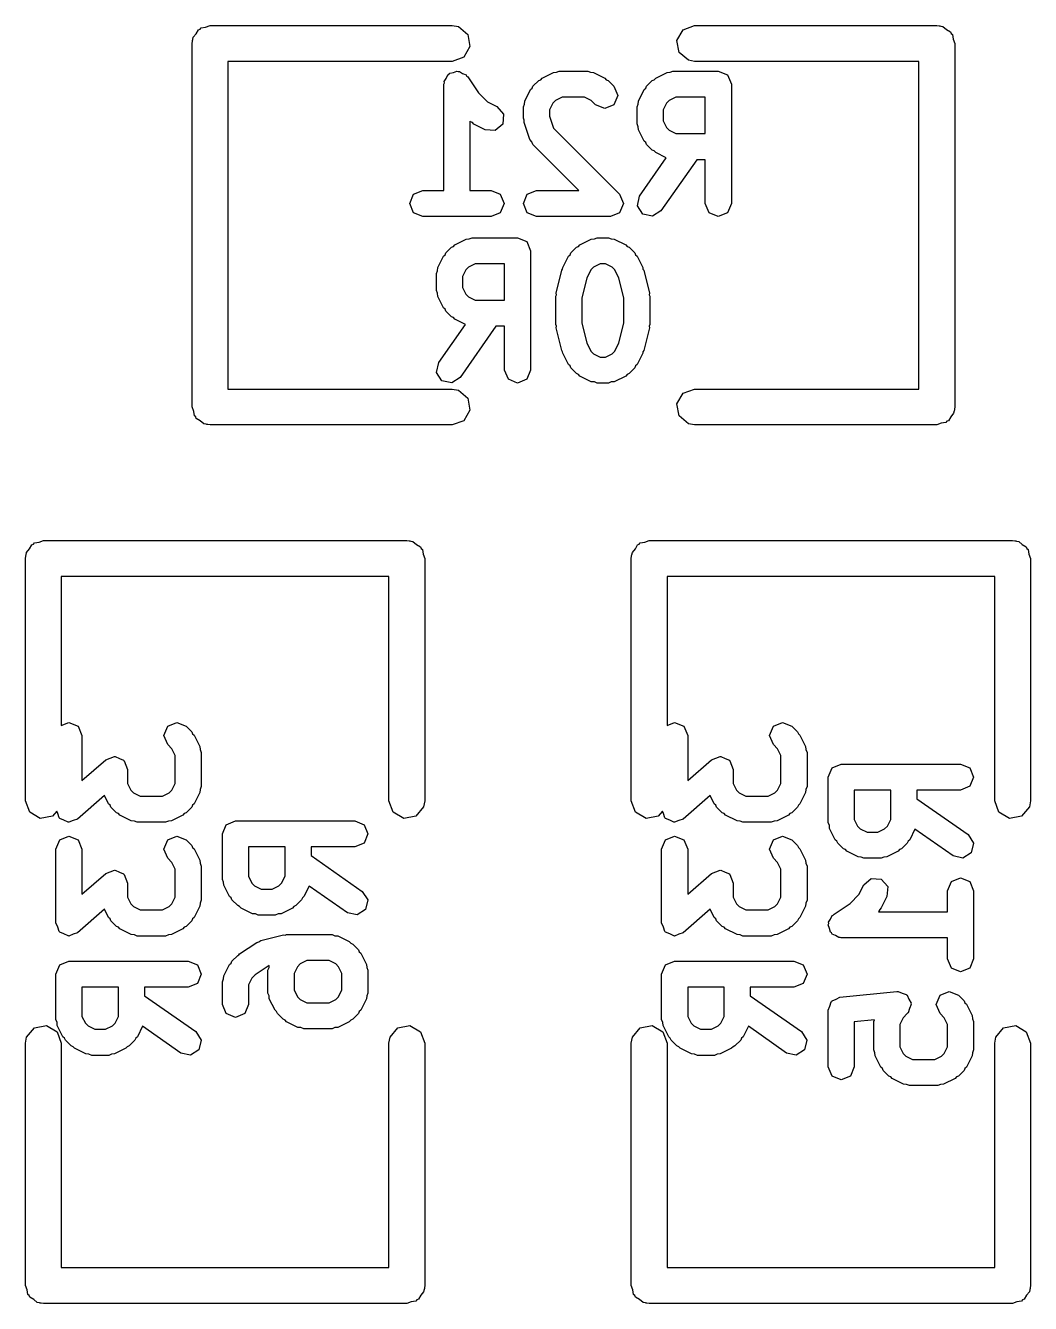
# Model space of a CAD drawing. Extents: x 0.19 to 2.01, y 0.04 to 1.49.
# Drawn here: x 0.942 to 1.1079, y 0.412 to 0.623 of the extents above; entities that cross this region are included whole.
import ezdxf

# ---------------------------------------------------------------- set-up
doc = ezdxf.new("R2010")
doc.units = 0
doc.header["$MEASUREMENT"] = 0
doc.layers.add('BLACK', color=7, linetype='CONTINUOUS')

msp = doc.modelspace()

# ---------------------------------------------------------------- linework, layer by layer
at = {"layer": 'BLACK', "linetype": 'CONTINUOUS'}
for p, q in [((0.970218, 0.621598), (0.970602, 0.622262)), ((0.970602, 0.622262), (0.970852, 0.622353)), ((0.970852, 0.622353), (0.971024, 0.622557)), ((0.971024, 0.622557), (0.971779, 0.62269)), ((0.971779, 0.62269), (0.9725, 0.622953)), ((0.9725, 0.622953), (1.0125, 0.622953)), ((1.0125, 0.622953), (1.01351, 0.622775)), ((1.01351, 0.622775), (1.01506, 0.621476)), ((1.04959, 0.620513), (1.0506, 0.622262)), ((1.0506, 0.622262), (1.0525, 0.622953)), ((1.0525, 0.622953), (1.0925, 0.622953)), ((1.0925, 0.622953), (1.09288, 0.622885)), ((1.09288, 0.622885), (1.09301, 0.622908)), ((1.09301, 0.622908), (1.09313, 0.622842)), ((1.09313, 0.622842), (1.09351, 0.622775)), ((1.09351, 0.622775), (1.0941, 0.622282)), ((1.0941, 0.622282), (1.09476, 0.621898)), ((0.969547, 0.62), (0.969615, 0.620384)), ((0.969592, 0.620513), (0.969658, 0.620626)), ((0.969615, 0.620384), (0.969592, 0.620513)), ((0.969658, 0.620626), (0.969725, 0.62101)), ((0.969725, 0.62101), (0.970218, 0.621598)), ((1.01506, 0.621476), (1.01541, 0.619487)), ((1.04994, 0.618524), (1.04959, 0.620513)), ((1.09476, 0.621898), (1.09485, 0.621648)), ((1.09485, 0.621648), (1.09506, 0.621476)), ((1.09506, 0.621476), (1.09519, 0.620721)), ((1.09519, 0.620721), (1.09545, 0.62)), ((0.969547, 0.56), (0.969547, 0.62)), ((1.01541, 0.619487), (1.0144, 0.617738)), ((1.05149, 0.617225), (1.04994, 0.618524)), ((1.09545, 0.62), (1.09545, 0.56)), ((1.0125, 0.617047), (0.975453, 0.617047)), ((0.975453, 0.617047), (0.975453, 0.562953)), ((1.0144, 0.617738), (1.0125, 0.617047)), ((1.0525, 0.617047), (1.05149, 0.617225)), ((1.08955, 0.617047), (1.0525, 0.617047)), ((1.08955, 0.562953), (1.08955, 0.617047)), ((1.01116, 0.61371), (1.01151, 0.61423)), ((1.01151, 0.61423), (1.01175, 0.614808)), ((1.01175, 0.614808), (1.01195, 0.614893)), ((1.01195, 0.614893), (1.01208, 0.615077)), ((1.01208, 0.615077), (1.01269, 0.615198)), ((1.01269, 0.615198), (1.01327, 0.615438)), ((1.01327, 0.615438), (1.01347, 0.615353)), ((1.01347, 0.615353), (1.01369, 0.615396)), ((1.01369, 0.615396), (1.01421, 0.615048)), ((1.01421, 0.615048), (1.01479, 0.614808)), ((1.01479, 0.614808), (1.01487, 0.614604)), ((1.01487, 0.614604), (1.01506, 0.614481)), ((1.01506, 0.614481), (1.01682, 0.611843)), ((1.02582, 0.612932), (1.02676, 0.61387)), ((1.02676, 0.61387), (1.02709, 0.614006)), ((1.02709, 0.614006), (1.02732, 0.614273)), ((1.02732, 0.614273), (1.02919, 0.615211)), ((1.02919, 0.615211), (1.02969, 0.615247)), ((1.02969, 0.615247), (1.03015, 0.615438)), ((1.03015, 0.615438), (1.03485, 0.615438)), ((1.03485, 0.615438), (1.03531, 0.615247)), ((1.03531, 0.615247), (1.03581, 0.615211)), ((1.03581, 0.615211), (1.03768, 0.614273)), ((1.03768, 0.614273), (1.03791, 0.614006)), ((1.03791, 0.614006), (1.03824, 0.61387)), ((1.03824, 0.61387), (1.03918, 0.612932)), ((1.04458, 0.612932), (1.04552, 0.61387)), ((1.04552, 0.61387), (1.04585, 0.614006)), ((1.04585, 0.614006), (1.04608, 0.614273)), ((1.04608, 0.614273), (1.04796, 0.615211)), ((1.04796, 0.615211), (1.04845, 0.615247)), ((1.04845, 0.615247), (1.04892, 0.615438)), ((1.04892, 0.615438), (1.05642, 0.615438)), ((1.05642, 0.615438), (1.05794, 0.614808)), ((1.05794, 0.614808), (1.05857, 0.613288)), ((1.01112, 0.613288), (1.0112, 0.613493)), ((1.01112, 0.595738), (1.01112, 0.613288)), ((1.0112, 0.613493), (1.01116, 0.61371)), ((1.01682, 0.611843), (1.01829, 0.610365)), ((1.02448, 0.610497), (1.02542, 0.612373)), ((1.02542, 0.612373), (1.02568, 0.612605)), ((1.02568, 0.612605), (1.02582, 0.612932)), ((1.03918, 0.612932), (1.03981, 0.611412)), ((1.04324, 0.610497), (1.04418, 0.612373)), ((1.04418, 0.612373), (1.04445, 0.612605)), ((1.04445, 0.612605), (1.04458, 0.612932)), ((1.05857, 0.613288), (1.05857, 0.593588)), ((1.01829, 0.610365), (1.01986, 0.609583)), ((1.01986, 0.609583), (1.02094, 0.608339)), ((1.02425, 0.609536), (1.02444, 0.609998)), ((1.02425, 0.607659), (1.02425, 0.609536)), ((1.02444, 0.609998), (1.02448, 0.610497)), ((1.02911, 0.610138), (1.02855, 0.609028)), ((1.02955, 0.610583), (1.02911, 0.610138)), ((1.03066, 0.611138), (1.02955, 0.610583)), ((1.03434, 0.611138), (1.03066, 0.611138)), ((1.03545, 0.610583), (1.03434, 0.611138)), ((1.03614, 0.609892), (1.03545, 0.610583)), ((1.03766, 0.609262), (1.03614, 0.609892)), ((1.03918, 0.609892), (1.03766, 0.609262)), ((1.03981, 0.611412), (1.03918, 0.609892)), ((1.04301, 0.609536), (1.04321, 0.609998)), ((1.04301, 0.606721), (1.04301, 0.609536)), ((1.04321, 0.609998), (1.04324, 0.610497)), ((1.04787, 0.610138), (1.04731, 0.609028)), ((1.04831, 0.610583), (1.04787, 0.610138)), ((1.04942, 0.611138), (1.04831, 0.610583)), ((1.05427, 0.611138), (1.04942, 0.611138)), ((1.05427, 0.605119), (1.05427, 0.611138)), ((1.02094, 0.608339), (1.02082, 0.606698)), ((1.02439, 0.607333), (1.02425, 0.607659)), ((1.02855, 0.609028), (1.02855, 0.608008)), ((1.02855, 0.608008), (1.02922, 0.606007)), ((1.04731, 0.609028), (1.04731, 0.607229)), ((1.0155, 0.607077), (1.01542, 0.607159)), ((1.01542, 0.607159), (1.01542, 0.595738)), ((1.01583, 0.606942), (1.0155, 0.607077)), ((1.01606, 0.606675), (1.01583, 0.606942)), ((1.01794, 0.605736), (1.01606, 0.606675)), ((1.01958, 0.60562), (1.01794, 0.605736)), ((1.02082, 0.606698), (1.01958, 0.60562)), ((1.02436, 0.60698), (1.02439, 0.607333)), ((1.0253, 0.604165), (1.02436, 0.60698)), ((1.02922, 0.606007), (1.04012, 0.595108)), ((1.04321, 0.606259), (1.04301, 0.606721)), ((1.04324, 0.60576), (1.04321, 0.606259)), ((1.04418, 0.603884), (1.04324, 0.60576)), ((1.04731, 0.607229), (1.04787, 0.606119)), ((1.04787, 0.606119), (1.04831, 0.605674)), ((1.04831, 0.605674), (1.04942, 0.605119)), ((1.02563, 0.603787), (1.0253, 0.604165)), ((1.02582, 0.603325), (1.02563, 0.603787)), ((1.03341, 0.595738), (1.02582, 0.603325)), ((1.04445, 0.603652), (1.04418, 0.603884)), ((1.04458, 0.603325), (1.04445, 0.603652)), ((1.04552, 0.602387), (1.04458, 0.603325)), ((1.04942, 0.605119), (1.05427, 0.605119)), ((1.0434, 0.594821), (1.04781, 0.601118)), ((1.04585, 0.602251), (1.04552, 0.602387)), ((1.04608, 0.601984), (1.04585, 0.602251)), ((1.04781, 0.601118), (1.04608, 0.601984)), ((1.05285, 0.600819), (1.04693, 0.592355)), ((1.05427, 0.600819), (1.05285, 0.600819)), ((1.05427, 0.593588), (1.05427, 0.600819)), ((1.00549, 0.593588), (1.00612, 0.595108)), ((1.00612, 0.595108), (1.00764, 0.595738)), ((1.00764, 0.595738), (1.01112, 0.595738)), ((1.01542, 0.595738), (1.0189, 0.595738)), ((1.0189, 0.595738), (1.02042, 0.595108)), ((1.02042, 0.595108), (1.02105, 0.593588)), ((1.02425, 0.593588), (1.02488, 0.595108)), ((1.02488, 0.595108), (1.0264, 0.595738)), ((1.0264, 0.595738), (1.03341, 0.595738)), ((1.04012, 0.595108), (1.04075, 0.593588)), ((1.04305, 0.593214), (1.0434, 0.594821)), ((1.00612, 0.592068), (1.00549, 0.593588)), ((1.02105, 0.593588), (1.02042, 0.592068)), ((1.02488, 0.592068), (1.02425, 0.593588)), ((1.04075, 0.593588), (1.04012, 0.592068)), ((1.04393, 0.591827), (1.04305, 0.593214)), ((1.0549, 0.592068), (1.05427, 0.593588)), ((1.05857, 0.593588), (1.05794, 0.592068)), ((1.00764, 0.591438), (1.00612, 0.592068)), ((1.0189, 0.591438), (1.00764, 0.591438)), ((1.02042, 0.592068), (1.0189, 0.591438)), ((1.0264, 0.591438), (1.02488, 0.592068)), ((1.0386, 0.591438), (1.0264, 0.591438)), ((1.04012, 0.592068), (1.0386, 0.591438)), ((1.04554, 0.591471), (1.04393, 0.591827)), ((1.04693, 0.592355), (1.04554, 0.591471)), ((1.05642, 0.591438), (1.0549, 0.592068)), ((1.05794, 0.592068), (1.05642, 0.591438)), ((1.01144, 0.585432), (1.01238, 0.58637)), ((1.01238, 0.58637), (1.0127, 0.586506)), ((1.0127, 0.586506), (1.01294, 0.586773)), ((1.01294, 0.586773), (1.01481, 0.587711)), ((1.01481, 0.587711), (1.01531, 0.587747)), ((1.01531, 0.587747), (1.01577, 0.587938)), ((1.01577, 0.587938), (1.02328, 0.587938)), ((1.02328, 0.587938), (1.0248, 0.587308)), ((1.0248, 0.587308), (1.02543, 0.585788)), ((1.03208, 0.585432), (1.03302, 0.58637)), ((1.03302, 0.58637), (1.03334, 0.586506)), ((1.03334, 0.586506), (1.03357, 0.586773)), ((1.03357, 0.586773), (1.03545, 0.587711)), ((1.03545, 0.587711), (1.03595, 0.587747)), ((1.03595, 0.587747), (1.03641, 0.587938)), ((1.03641, 0.587938), (1.03829, 0.587938)), ((1.03829, 0.587938), (1.03875, 0.587747)), ((1.03875, 0.587747), (1.03925, 0.587711)), ((1.03925, 0.587711), (1.04113, 0.586773)), ((1.04113, 0.586773), (1.04136, 0.586506)), ((1.04136, 0.586506), (1.04168, 0.58637)), ((1.04168, 0.58637), (1.04262, 0.585432)), ((1.0101, 0.582997), (1.01104, 0.584873)), ((1.01104, 0.584873), (1.0113, 0.585105)), ((1.0113, 0.585105), (1.01144, 0.585432)), ((1.02543, 0.585788), (1.02543, 0.566088)), ((1.03074, 0.582997), (1.03167, 0.584873)), ((1.03167, 0.584873), (1.03194, 0.585105)), ((1.03194, 0.585105), (1.03208, 0.585432)), ((1.04262, 0.585432), (1.04276, 0.585105)), ((1.04276, 0.585105), (1.04303, 0.584873)), ((1.04303, 0.584873), (1.04396, 0.582997)), ((1.00987, 0.582036), (1.01006, 0.582498)), ((1.01006, 0.582498), (1.0101, 0.582997)), ((1.01473, 0.582638), (1.01417, 0.581528)), ((1.01517, 0.583083), (1.01473, 0.582638)), ((1.01628, 0.583638), (1.01517, 0.583083)), ((1.02113, 0.583638), (1.01628, 0.583638)), ((1.02113, 0.577619), (1.02113, 0.583638)), ((1.02964, 0.578805), (1.03057, 0.582557)), ((1.03057, 0.582557), (1.03072, 0.582754)), ((1.03072, 0.582754), (1.03074, 0.582997)), ((1.03536, 0.582638), (1.03469, 0.581285)), ((1.03581, 0.583083), (1.03536, 0.582638)), ((1.03692, 0.583638), (1.03581, 0.583083)), ((1.03778, 0.583638), (1.03692, 0.583638)), ((1.03889, 0.583083), (1.03778, 0.583638)), ((1.03934, 0.582638), (1.03889, 0.583083)), ((1.04001, 0.581285), (1.03934, 0.582638)), ((1.04396, 0.582997), (1.04398, 0.582754)), ((1.04398, 0.582754), (1.04413, 0.582557)), ((1.04413, 0.582557), (1.04506, 0.578805)), ((1.00987, 0.579221), (1.00987, 0.582036)), ((1.01417, 0.581528), (1.01417, 0.579729)), ((1.03469, 0.581285), (1.03387, 0.578019)), ((1.04083, 0.578019), (1.04001, 0.581285)), ((1.01006, 0.578759), (1.00987, 0.579221)), ((1.0101, 0.57826), (1.01006, 0.578759)), ((1.01104, 0.576384), (1.0101, 0.57826)), ((1.01417, 0.579729), (1.01473, 0.578619)), ((1.01473, 0.578619), (1.01517, 0.578174)), ((1.01517, 0.578174), (1.01628, 0.577619)), ((1.02957, 0.578283), (1.02968, 0.578535)), ((1.02957, 0.573593), (1.02957, 0.578283)), ((1.02968, 0.578535), (1.02964, 0.578805)), ((1.03387, 0.578019), (1.03387, 0.573858)), ((1.04083, 0.573858), (1.04083, 0.578019)), ((1.04506, 0.578805), (1.04502, 0.578535)), ((1.04502, 0.578535), (1.04513, 0.578283)), ((1.04513, 0.578283), (1.04513, 0.573593)), ((1.0113, 0.576152), (1.01104, 0.576384)), ((1.01144, 0.575825), (1.0113, 0.576152)), ((1.01238, 0.574887), (1.01144, 0.575825)), ((1.01628, 0.577619), (1.02113, 0.577619)), ((1.0127, 0.574751), (1.01238, 0.574887)), ((1.01294, 0.574484), (1.0127, 0.574751)), ((1.01467, 0.573618), (1.01294, 0.574484)), ((1.03387, 0.573858), (1.03469, 0.570591)), ((1.04001, 0.570591), (1.04083, 0.573858)), ((1.01026, 0.567321), (1.01467, 0.573618)), ((1.01971, 0.573319), (1.01378, 0.564855)), ((1.02113, 0.573319), (1.01971, 0.573319)), ((1.02113, 0.566088), (1.02113, 0.573319)), ((1.02968, 0.573341), (1.02957, 0.573593)), ((1.02964, 0.573071), (1.02968, 0.573341)), ((1.03057, 0.569319), (1.02964, 0.573071)), ((1.04506, 0.573071), (1.04413, 0.569319)), ((1.04513, 0.573593), (1.04502, 0.573341)), ((1.04502, 0.573341), (1.04506, 0.573071)), ((1.03469, 0.570591), (1.03536, 0.569238)), ((1.03934, 0.569238), (1.04001, 0.570591)), ((1.03072, 0.569123), (1.03057, 0.569319)), ((1.03074, 0.568879), (1.03072, 0.569123)), ((1.03167, 0.567003), (1.03074, 0.568879)), ((1.03536, 0.569238), (1.03581, 0.568793)), ((1.03581, 0.568793), (1.03692, 0.568238)), ((1.03692, 0.568238), (1.03778, 0.568238)), ((1.03778, 0.568238), (1.03889, 0.568793)), ((1.03889, 0.568793), (1.03934, 0.569238)), ((1.04396, 0.568879), (1.04303, 0.567003)), ((1.04398, 0.569123), (1.04396, 0.568879)), ((1.04413, 0.569319), (1.04398, 0.569123)), ((1.0099, 0.565714), (1.01026, 0.567321)), ((1.01079, 0.564327), (1.0099, 0.565714)), ((1.02176, 0.564568), (1.02113, 0.566088)), ((1.02543, 0.566088), (1.0248, 0.564568)), ((1.03194, 0.566771), (1.03167, 0.567003)), ((1.03208, 0.566444), (1.03194, 0.566771)), ((1.03302, 0.565506), (1.03208, 0.566444)), ((1.03334, 0.56537), (1.03302, 0.565506)), ((1.03357, 0.565103), (1.03334, 0.56537)), ((1.04136, 0.56537), (1.04113, 0.565103)), ((1.04168, 0.565506), (1.04136, 0.56537)), ((1.04262, 0.566444), (1.04168, 0.565506)), ((1.04276, 0.566771), (1.04262, 0.566444)), ((1.04303, 0.567003), (1.04276, 0.566771)), ((1.0124, 0.563971), (1.01079, 0.564327)), ((1.01378, 0.564855), (1.0124, 0.563971)), ((1.02328, 0.563938), (1.02176, 0.564568)), ((1.0248, 0.564568), (1.02328, 0.563938)), ((1.03545, 0.564165), (1.03357, 0.565103)), ((1.03595, 0.56413), (1.03545, 0.564165)), ((1.03641, 0.563938), (1.03595, 0.56413)), ((1.03829, 0.563938), (1.03641, 0.563938)), ((1.03875, 0.56413), (1.03829, 0.563938)), ((1.03925, 0.564165), (1.03875, 0.56413)), ((1.04113, 0.565103), (1.03925, 0.564165)), ((0.975453, 0.562953), (1.0125, 0.562953)), ((1.0125, 0.562953), (1.01351, 0.562775)), ((1.01351, 0.562775), (1.01506, 0.561476)), ((1.01506, 0.561476), (1.01541, 0.559487)), ((1.04959, 0.560513), (1.0506, 0.562262)), ((1.0506, 0.562262), (1.0525, 0.562953)), ((1.0525, 0.562953), (1.08955, 0.562953)), ((0.96981, 0.559279), (0.969547, 0.56)), ((0.969943, 0.558524), (0.96981, 0.559279)), ((1.01541, 0.559487), (1.0144, 0.557738)), ((1.04994, 0.558524), (1.04959, 0.560513)), ((1.09527, 0.55899), (1.09478, 0.558402)), ((1.09534, 0.559374), (1.09527, 0.55899)), ((1.09541, 0.559487), (1.09534, 0.559374)), ((1.09545, 0.56), (1.09539, 0.559616)), ((1.09539, 0.559616), (1.09541, 0.559487)), ((0.970147, 0.558352), (0.969943, 0.558524)), ((0.970238, 0.558102), (0.970147, 0.558352)), ((0.970902, 0.557718), (0.970238, 0.558102)), ((0.97149, 0.557225), (0.970902, 0.557718)), ((0.971874, 0.557158), (0.97149, 0.557225)), ((0.971987, 0.557092), (0.971874, 0.557158)), ((0.972116, 0.557115), (0.971987, 0.557092)), ((0.9725, 0.557047), (0.972116, 0.557115)), ((1.0125, 0.557047), (0.9725, 0.557047)), ((1.0144, 0.557738), (1.0125, 0.557047)), ((1.05149, 0.557225), (1.04994, 0.558524)), ((1.0525, 0.557047), (1.05149, 0.557225)), ((1.0925, 0.557047), (1.0525, 0.557047)), ((1.09322, 0.55731), (1.0925, 0.557047)), ((1.09398, 0.557443), (1.09322, 0.55731)), ((1.09415, 0.557647), (1.09398, 0.557443)), ((1.0944, 0.557738), (1.09415, 0.557647)), ((1.09478, 0.558402), (1.0944, 0.557738)), ((0.944279, 0.53769), (0.945, 0.537953)), ((0.945, 0.537953), (1.005, 0.537953)), ((1.005, 0.537953), (1.00538, 0.537885)), ((1.00538, 0.537885), (1.00551, 0.537908)), ((1.00551, 0.537908), (1.00563, 0.537842)), ((1.00563, 0.537842), (1.00601, 0.537775)), ((1.04428, 0.53769), (1.045, 0.537953)), ((1.045, 0.537953), (1.105, 0.537953)), ((1.105, 0.537953), (1.10538, 0.537885)), ((1.10538, 0.537885), (1.10551, 0.537908)), ((1.10551, 0.537908), (1.10563, 0.537842)), ((1.10563, 0.537842), (1.10601, 0.537775)), ((0.942158, 0.535626), (0.942225, 0.53601)), ((0.942225, 0.53601), (0.942718, 0.536598)), ((0.942718, 0.536598), (0.943102, 0.537262)), ((0.943102, 0.537262), (0.943352, 0.537353)), ((0.943352, 0.537353), (0.943524, 0.537557)), ((0.943524, 0.537557), (0.944279, 0.53769)), ((1.00601, 0.537775), (1.0066, 0.537282)), ((1.0066, 0.537282), (1.00726, 0.536898)), ((1.00726, 0.536898), (1.00735, 0.536648)), ((1.00735, 0.536648), (1.00756, 0.536476)), ((1.00756, 0.536476), (1.00769, 0.535721)), ((1.00769, 0.535721), (1.00795, 0.535)), ((1.04216, 0.535626), (1.04223, 0.53601)), ((1.04223, 0.53601), (1.04272, 0.536598)), ((1.04272, 0.536598), (1.0431, 0.537262)), ((1.0431, 0.537262), (1.04335, 0.537353)), ((1.04335, 0.537353), (1.04352, 0.537557)), ((1.04352, 0.537557), (1.04428, 0.53769)), ((1.10601, 0.537775), (1.1066, 0.537282)), ((1.1066, 0.537282), (1.10726, 0.536898)), ((1.10726, 0.536898), (1.10735, 0.536648)), ((1.10735, 0.536648), (1.10756, 0.536476)), ((1.10756, 0.536476), (1.10769, 0.535721)), ((1.10769, 0.535721), (1.10795, 0.535)), ((0.942047, 0.535), (0.942115, 0.535384)), ((0.942047, 0.495), (0.942047, 0.535)), ((0.942092, 0.535513), (0.942158, 0.535626)), ((0.942115, 0.535384), (0.942092, 0.535513)), ((1.00795, 0.535), (1.00795, 0.495)), ((1.04205, 0.535), (1.04211, 0.535384)), ((1.04205, 0.495), (1.04205, 0.535)), ((1.04209, 0.535513), (1.04216, 0.535626)), ((1.04211, 0.535384), (1.04209, 0.535513)), ((1.10795, 0.535), (1.10795, 0.495)), ((1.00205, 0.532047), (0.947953, 0.532047)), ((0.947953, 0.532047), (0.947953, 0.507426)), ((1.00205, 0.495), (1.00205, 0.532047)), ((1.10205, 0.532047), (1.04795, 0.532047)), ((1.04795, 0.532047), (1.04795, 0.507426)), ((1.10205, 0.495), (1.10205, 0.532047)), ((0.947953, 0.507426), (0.949212, 0.507948)), ((0.949212, 0.507948), (0.950732, 0.507318)), ((0.950732, 0.507318), (0.951362, 0.505798)), ((0.964886, 0.505798), (0.965515, 0.507318)), ((0.965515, 0.507318), (0.967036, 0.507948)), ((0.967036, 0.507948), (0.968556, 0.507318)), ((0.968556, 0.507318), (0.969494, 0.50638)), ((0.969494, 0.50638), (0.969629, 0.506053)), ((1.04795, 0.507426), (1.04921, 0.507948)), ((1.04921, 0.507948), (1.05073, 0.507318)), ((1.05073, 0.507318), (1.05136, 0.505798)), ((1.06489, 0.505798), (1.06552, 0.507318)), ((1.06552, 0.507318), (1.06704, 0.507948)), ((1.06704, 0.507948), (1.06856, 0.507318)), ((1.06856, 0.507318), (1.06949, 0.50638)), ((1.06949, 0.50638), (1.06963, 0.506053)), ((0.951362, 0.505798), (0.951362, 0.49834)), ((0.965515, 0.504277), (0.964886, 0.505798)), ((0.966207, 0.503586), (0.965515, 0.504277)), ((0.969629, 0.506053), (0.969897, 0.505821)), ((0.969897, 0.505821), (0.970835, 0.503945)), ((1.05136, 0.505798), (1.05136, 0.49834)), ((1.06552, 0.504277), (1.06489, 0.505798)), ((1.06621, 0.503586), (1.06552, 0.504277)), ((1.06963, 0.506053), (1.0699, 0.505821)), ((1.0699, 0.505821), (1.07083, 0.503945)), ((0.955301, 0.501787), (0.956018, 0.502029)), ((0.956018, 0.502029), (0.956717, 0.502319)), ((0.956717, 0.502319), (0.956787, 0.50229)), ((0.956787, 0.50229), (0.95686, 0.502314)), ((0.95686, 0.502314), (0.957538, 0.501979)), ((0.957538, 0.501979), (0.958237, 0.501689)), ((0.966762, 0.502476), (0.966207, 0.503586)), ((0.966762, 0.497862), (0.966762, 0.502476)), ((0.970835, 0.503945), (0.97087, 0.503446)), ((0.97087, 0.503446), (0.971062, 0.502983)), ((0.971062, 0.502983), (0.971062, 0.497355)), ((1.0553, 0.501787), (1.05602, 0.502029)), ((1.05602, 0.502029), (1.05672, 0.502319)), ((1.05672, 0.502319), (1.05679, 0.50229)), ((1.05679, 0.50229), (1.05686, 0.502314)), ((1.05686, 0.502314), (1.05754, 0.501979)), ((1.05754, 0.501979), (1.05824, 0.501689)), ((1.06676, 0.502476), (1.06621, 0.503586)), ((1.06676, 0.497862), (1.06676, 0.502476)), ((1.07083, 0.503945), (1.07087, 0.503446)), ((1.07087, 0.503446), (1.07106, 0.502983)), ((1.07106, 0.502983), (1.07106, 0.497355)), ((0.951362, 0.49834), (0.955301, 0.501787)), ((0.958237, 0.501689), (0.958266, 0.501619)), ((0.958266, 0.501619), (0.958335, 0.501585)), ((0.958335, 0.501585), (0.958577, 0.500868)), ((0.958577, 0.500868), (0.958867, 0.500169)), ((0.958867, 0.500169), (0.958867, 0.497862)), ((1.05136, 0.49834), (1.0553, 0.501787)), ((1.05824, 0.501689), (1.05827, 0.501619)), ((1.05827, 0.501619), (1.05833, 0.501585)), ((1.05833, 0.501585), (1.05858, 0.500868)), ((1.05858, 0.500868), (1.05887, 0.500169)), ((1.05887, 0.500169), (1.05887, 0.497862)), ((1.07456, 0.498921), (1.07519, 0.500442)), ((1.07519, 0.500442), (1.07671, 0.501071)), ((1.07671, 0.501071), (1.09641, 0.501071)), ((1.09641, 0.501071), (1.09793, 0.500442)), ((1.09793, 0.500442), (1.09856, 0.498921)), ((0.958867, 0.497862), (0.959422, 0.496752)), ((0.966207, 0.496752), (0.966762, 0.497862)), ((1.05887, 0.497862), (1.05942, 0.496752)), ((1.06621, 0.496752), (1.06676, 0.497862)), ((1.07456, 0.491417), (1.07456, 0.498921)), ((1.09856, 0.498921), (1.09793, 0.497401)), ((0.955059, 0.495862), (0.950628, 0.491984)), ((0.955732, 0.494517), (0.955059, 0.495862)), ((0.959422, 0.496752), (0.959866, 0.496307)), ((0.959866, 0.496307), (0.960977, 0.495752)), ((0.960977, 0.495752), (0.964652, 0.495752)), ((0.964652, 0.495752), (0.965762, 0.496307)), ((0.965762, 0.496307), (0.966207, 0.496752)), ((0.970835, 0.496393), (0.969897, 0.494517)), ((0.97087, 0.496892), (0.970835, 0.496393)), ((0.971062, 0.497355), (0.97087, 0.496892)), ((1.05506, 0.495862), (1.05063, 0.491984)), ((1.05573, 0.494517), (1.05506, 0.495862)), ((1.05942, 0.496752), (1.05987, 0.496307)), ((1.05987, 0.496307), (1.06098, 0.495752)), ((1.06098, 0.495752), (1.06465, 0.495752)), ((1.06465, 0.495752), (1.06576, 0.496307)), ((1.06576, 0.496307), (1.06621, 0.496752)), ((1.07083, 0.496393), (1.0699, 0.494517)), ((1.07087, 0.496892), (1.07083, 0.496393)), ((1.07106, 0.497355), (1.07087, 0.496892)), ((1.07886, 0.496771), (1.07886, 0.491924)), ((1.08488, 0.496771), (1.07886, 0.496771)), ((1.08488, 0.491924), (1.08488, 0.496771)), ((1.09641, 0.496771), (1.08918, 0.496771)), ((1.08918, 0.496771), (1.08918, 0.49535)), ((1.09793, 0.497401), (1.09641, 0.496771)), ((0.942738, 0.493102), (0.942047, 0.495)), ((0.955999, 0.494285), (0.955732, 0.494517)), ((0.956134, 0.493958), (0.955999, 0.494285)), ((0.957073, 0.49302), (0.956134, 0.493958)), ((0.969494, 0.493958), (0.968556, 0.49302)), ((0.969629, 0.494285), (0.969494, 0.493958)), ((0.969897, 0.494517), (0.969629, 0.494285)), ((1.00274, 0.493102), (1.00205, 0.495)), ((1.00777, 0.49399), (1.00648, 0.492443)), ((1.00795, 0.495), (1.00777, 0.49399)), ((1.04274, 0.493102), (1.04205, 0.495)), ((1.056, 0.494285), (1.05573, 0.494517)), ((1.05613, 0.493958), (1.056, 0.494285)), ((1.05707, 0.49302), (1.05613, 0.493958)), ((1.06949, 0.493958), (1.06856, 0.49302)), ((1.06963, 0.494285), (1.06949, 0.493958)), ((1.0699, 0.494517), (1.06963, 0.494285)), ((1.08918, 0.49535), (1.09764, 0.489426)), ((1.10274, 0.493102), (1.10205, 0.495)), ((1.10777, 0.49399), (1.10648, 0.492443)), ((1.10795, 0.495), (1.10777, 0.49399)), ((0.944487, 0.492092), (0.942738, 0.493102)), ((0.946476, 0.492443), (0.944487, 0.492092)), ((0.94719, 0.493293), (0.946476, 0.492443)), ((0.947351, 0.492903), (0.94719, 0.493293)), ((0.947594, 0.492187), (0.947351, 0.492903)), ((0.947662, 0.492153), (0.947594, 0.492187)), ((0.947692, 0.492082), (0.947662, 0.492153)), ((0.948391, 0.491793), (0.947692, 0.492082)), ((0.949069, 0.491457), (0.948391, 0.491793)), ((0.949141, 0.491482), (0.949069, 0.491457)), ((0.949212, 0.491452), (0.949141, 0.491482)), ((0.949911, 0.491742), (0.949212, 0.491452)), ((0.950628, 0.491984), (0.949911, 0.491742)), ((0.957399, 0.492885), (0.957073, 0.49302)), ((0.957631, 0.492617), (0.957399, 0.492885)), ((0.959507, 0.491679), (0.957631, 0.492617)), ((0.960007, 0.491644), (0.959507, 0.491679)), ((0.960469, 0.491452), (0.960007, 0.491644)), ((0.965159, 0.491452), (0.960469, 0.491452)), ((0.965622, 0.491644), (0.965159, 0.491452)), ((0.966121, 0.491679), (0.965622, 0.491644)), ((0.967997, 0.492617), (0.966121, 0.491679)), ((0.968229, 0.492885), (0.967997, 0.492617)), ((0.968556, 0.49302), (0.968229, 0.492885)), ((0.975192, 0.491061), (0.976712, 0.49169)), ((0.976712, 0.49169), (0.996412, 0.49169)), ((0.996412, 0.49169), (0.997932, 0.491061)), ((1.00449, 0.492092), (1.00274, 0.493102)), ((1.00648, 0.492443), (1.00449, 0.492092)), ((1.04449, 0.492092), (1.04274, 0.493102)), ((1.04648, 0.492443), (1.04449, 0.492092)), ((1.04719, 0.493293), (1.04648, 0.492443)), ((1.04735, 0.492903), (1.04719, 0.493293)), ((1.04759, 0.492187), (1.04735, 0.492903)), ((1.04766, 0.492153), (1.04759, 0.492187)), ((1.04769, 0.492082), (1.04766, 0.492153)), ((1.04839, 0.491793), (1.04769, 0.492082)), ((1.04907, 0.491457), (1.04839, 0.491793)), ((1.04914, 0.491482), (1.04907, 0.491457)), ((1.04921, 0.491452), (1.04914, 0.491482)), ((1.04991, 0.491742), (1.04921, 0.491452)), ((1.05063, 0.491984), (1.04991, 0.491742)), ((1.0574, 0.492885), (1.05707, 0.49302)), ((1.05763, 0.492617), (1.0574, 0.492885)), ((1.05951, 0.491679), (1.05763, 0.492617)), ((1.06001, 0.491644), (1.05951, 0.491679)), ((1.06047, 0.491452), (1.06001, 0.491644)), ((1.06516, 0.491452), (1.06047, 0.491452)), ((1.06562, 0.491644), (1.06516, 0.491452)), ((1.06612, 0.491679), (1.06562, 0.491644)), ((1.068, 0.492617), (1.06612, 0.491679)), ((1.06823, 0.492885), (1.068, 0.492617)), ((1.06856, 0.49302), (1.06823, 0.492885)), ((1.07475, 0.490954), (1.07456, 0.491417)), ((1.07886, 0.491924), (1.07942, 0.490814)), ((1.08433, 0.490814), (1.08488, 0.491924)), ((1.10449, 0.492092), (1.10274, 0.493102)), ((1.10648, 0.492443), (1.10449, 0.492092)), ((0.974562, 0.48954), (0.975192, 0.491061)), ((0.974562, 0.482036), (0.974562, 0.48954)), ((0.997932, 0.491061), (0.998562, 0.48954)), ((0.998562, 0.48954), (0.997932, 0.48802)), ((1.07479, 0.490455), (1.07475, 0.490954)), ((1.07573, 0.488579), (1.07479, 0.490455)), ((1.07942, 0.490814), (1.07986, 0.490369)), ((1.07986, 0.490369), (1.08097, 0.489814)), ((1.08097, 0.489814), (1.08277, 0.489814)), ((1.08277, 0.489814), (1.08388, 0.490369)), ((1.08388, 0.490369), (1.08433, 0.490814)), ((1.08888, 0.490311), (1.08802, 0.488579)), ((1.09518, 0.485903), (1.08888, 0.490311)), ((1.09764, 0.489426), (1.09853, 0.488038)), ((0.947062, 0.487036), (0.947692, 0.488556)), ((0.947692, 0.488556), (0.949212, 0.489186)), ((0.949212, 0.489186), (0.950732, 0.488556)), ((0.950732, 0.488556), (0.951362, 0.487036)), ((0.964886, 0.487036), (0.965515, 0.488556)), ((0.965515, 0.488556), (0.967036, 0.489186)), ((0.967036, 0.489186), (0.968556, 0.488556)), ((0.968556, 0.488556), (0.969494, 0.487618)), ((0.969494, 0.487618), (0.969629, 0.487291)), ((0.969629, 0.487291), (0.969897, 0.487059)), ((0.978862, 0.48739), (0.978862, 0.482543)), ((0.984881, 0.48739), (0.978862, 0.48739)), ((0.984881, 0.482543), (0.984881, 0.48739)), ((0.996412, 0.48739), (0.989181, 0.48739)), ((0.989181, 0.48739), (0.989181, 0.485969)), ((0.997932, 0.48802), (0.996412, 0.48739)), ((1.04706, 0.487036), (1.04769, 0.488556)), ((1.04769, 0.488556), (1.04921, 0.489186)), ((1.04921, 0.489186), (1.05073, 0.488556)), ((1.05073, 0.488556), (1.05136, 0.487036)), ((1.06489, 0.487036), (1.06552, 0.488556)), ((1.06552, 0.488556), (1.06704, 0.489186)), ((1.06704, 0.489186), (1.06856, 0.488556)), ((1.06856, 0.488556), (1.06949, 0.487618)), ((1.06949, 0.487618), (1.06963, 0.487291)), ((1.06963, 0.487291), (1.0699, 0.487059)), ((1.07599, 0.488347), (1.07573, 0.488579)), ((1.07613, 0.48802), (1.07599, 0.488347)), ((1.07707, 0.487082), (1.07613, 0.48802)), ((1.08761, 0.48802), (1.08668, 0.487082)), ((1.08775, 0.488347), (1.08761, 0.48802)), ((1.08802, 0.488579), (1.08775, 0.488347)), ((1.09853, 0.488038), (1.09817, 0.486431)), ((0.947062, 0.47484), (0.947062, 0.487036)), ((0.951362, 0.487036), (0.951362, 0.479579)), ((0.965515, 0.485515), (0.964886, 0.487036)), ((0.966207, 0.484824), (0.965515, 0.485515)), ((0.969897, 0.487059), (0.970835, 0.485183)), ((0.970835, 0.485183), (0.97087, 0.484684)), ((0.989181, 0.485969), (0.997645, 0.480045)), ((1.04706, 0.47484), (1.04706, 0.487036)), ((1.05136, 0.487036), (1.05136, 0.479579)), ((1.06552, 0.485515), (1.06489, 0.487036)), ((1.06621, 0.484824), (1.06552, 0.485515)), ((1.0699, 0.487059), (1.07083, 0.485183)), ((1.07083, 0.485183), (1.07087, 0.484684)), ((1.07739, 0.486947), (1.07707, 0.487082)), ((1.07763, 0.486679), (1.07739, 0.486947)), ((1.0795, 0.485741), (1.07763, 0.486679)), ((1.08, 0.485706), (1.0795, 0.485741)), ((1.08046, 0.485514), (1.08, 0.485706)), ((1.08328, 0.485514), (1.08046, 0.485514)), ((1.08374, 0.485706), (1.08328, 0.485514)), ((1.08424, 0.485741), (1.08374, 0.485706)), ((1.08612, 0.486679), (1.08424, 0.485741)), ((1.08635, 0.486947), (1.08612, 0.486679)), ((1.08668, 0.487082), (1.08635, 0.486947)), ((1.09679, 0.485547), (1.09518, 0.485903)), ((1.09817, 0.486431), (1.09679, 0.485547)), ((0.951362, 0.479579), (0.955301, 0.483025)), ((0.955301, 0.483025), (0.956018, 0.483268)), ((0.956018, 0.483268), (0.956717, 0.483557)), ((0.956717, 0.483557), (0.956787, 0.483528)), ((0.956787, 0.483528), (0.95686, 0.483552)), ((0.95686, 0.483552), (0.957538, 0.483217)), ((0.957538, 0.483217), (0.958237, 0.482927)), ((0.966762, 0.483714), (0.966207, 0.484824)), ((0.966762, 0.4791), (0.966762, 0.483714)), ((0.97087, 0.484684), (0.971062, 0.484221)), ((0.971062, 0.484221), (0.971062, 0.478593)), ((1.05136, 0.479579), (1.0553, 0.483025)), ((1.0553, 0.483025), (1.05602, 0.483268)), ((1.05602, 0.483268), (1.05672, 0.483557)), ((1.05672, 0.483557), (1.05679, 0.483528)), ((1.05679, 0.483528), (1.05686, 0.483552)), ((1.05686, 0.483552), (1.05754, 0.483217)), ((1.05754, 0.483217), (1.05824, 0.482927)), ((1.06676, 0.483714), (1.06621, 0.484824)), ((1.06676, 0.4791), (1.06676, 0.483714)), ((1.07087, 0.484684), (1.07106, 0.484221)), ((1.07106, 0.484221), (1.07106, 0.478593)), ((0.958237, 0.482927), (0.958266, 0.482857)), ((0.958266, 0.482857), (0.958335, 0.482823)), ((0.958335, 0.482823), (0.958577, 0.482106)), ((0.958577, 0.482106), (0.958867, 0.481407)), ((0.958867, 0.481407), (0.958867, 0.4791)), ((0.974753, 0.481573), (0.974562, 0.482036)), ((0.974789, 0.481074), (0.974753, 0.481573)), ((0.975727, 0.479198), (0.974789, 0.481074)), ((0.978862, 0.482543), (0.979417, 0.481433)), ((0.979417, 0.481433), (0.979862, 0.480988)), ((0.979862, 0.480988), (0.980972, 0.480433)), ((0.982771, 0.480433), (0.983881, 0.480988)), ((0.983881, 0.480988), (0.984326, 0.481433)), ((0.984326, 0.481433), (0.984881, 0.482543)), ((0.988882, 0.48093), (0.988016, 0.479198)), ((0.995179, 0.476522), (0.988882, 0.48093)), ((1.05824, 0.482927), (1.05827, 0.482857)), ((1.05827, 0.482857), (1.05833, 0.482823)), ((1.05833, 0.482823), (1.05858, 0.482106)), ((1.05858, 0.482106), (1.05887, 0.481407)), ((1.05887, 0.481407), (1.05887, 0.4791)), ((1.07964, 0.479557), (1.08042, 0.481121)), ((1.08042, 0.481121), (1.08166, 0.482199)), ((1.08166, 0.482199), (1.0833, 0.482082)), ((1.0833, 0.482082), (1.08438, 0.480839)), ((1.09426, 0.480159), (1.09489, 0.48168)), ((1.09489, 0.48168), (1.09641, 0.482309)), ((1.09641, 0.482309), (1.09793, 0.48168)), ((1.09793, 0.48168), (1.09856, 0.480159)), ((0.958867, 0.4791), (0.959422, 0.47799)), ((0.966207, 0.47799), (0.966762, 0.4791)), ((0.975994, 0.478966), (0.975727, 0.479198)), ((0.97613, 0.478639), (0.975994, 0.478966)), ((0.980972, 0.480433), (0.982771, 0.480433)), ((0.987749, 0.478966), (0.987613, 0.478639)), ((0.988016, 0.479198), (0.987749, 0.478966)), ((0.997645, 0.480045), (0.998529, 0.478657)), ((1.05887, 0.4791), (1.05942, 0.47799)), ((1.06621, 0.47799), (1.06676, 0.4791)), ((1.07816, 0.478078), (1.07964, 0.479557)), ((1.08426, 0.479198), (1.08333, 0.477322)), ((1.08438, 0.480839), (1.08426, 0.479198)), ((1.09426, 0.476681), (1.09426, 0.480159)), ((1.09856, 0.480159), (1.09856, 0.468902)), ((0.955059, 0.4771), (0.950628, 0.473222)), ((0.955732, 0.475755), (0.955059, 0.4771)), ((0.959422, 0.47799), (0.959866, 0.477546)), ((0.959866, 0.477546), (0.960977, 0.47699)), ((0.960977, 0.47699), (0.964652, 0.47699)), ((0.964652, 0.47699), (0.965762, 0.477546)), ((0.965762, 0.477546), (0.966207, 0.47799)), ((0.970835, 0.477631), (0.969897, 0.475755)), ((0.97087, 0.47813), (0.970835, 0.477631)), ((0.971062, 0.478593), (0.97087, 0.47813)), ((0.977068, 0.477701), (0.97613, 0.478639)), ((0.977395, 0.477566), (0.977068, 0.477701)), ((0.977627, 0.477298), (0.977395, 0.477566)), ((0.979503, 0.47636), (0.977627, 0.477298)), ((0.986116, 0.477298), (0.98424, 0.47636)), ((0.986348, 0.477566), (0.986116, 0.477298)), ((0.986675, 0.477701), (0.986348, 0.477566)), ((0.987613, 0.478639), (0.986675, 0.477701)), ((0.998173, 0.47705), (0.996786, 0.476166)), ((0.998529, 0.478657), (0.998173, 0.47705)), ((1.05506, 0.4771), (1.05063, 0.473222)), ((1.05573, 0.475755), (1.05506, 0.4771)), ((1.05942, 0.47799), (1.05987, 0.477546)), ((1.05987, 0.477546), (1.06098, 0.47699)), ((1.06098, 0.47699), (1.06465, 0.47699)), ((1.06465, 0.47699), (1.06576, 0.477546)), ((1.06576, 0.477546), (1.06621, 0.47799)), ((1.07083, 0.477631), (1.0699, 0.475755)), ((1.07087, 0.47813), (1.07083, 0.477631)), ((1.07106, 0.478593), (1.07087, 0.47813)), ((1.07552, 0.47632), (1.07816, 0.478078)), ((1.08292, 0.476763), (1.08284, 0.476681)), ((1.08284, 0.476681), (1.09426, 0.476681)), ((1.08306, 0.47709), (1.08292, 0.476763)), ((1.08333, 0.477322), (1.08306, 0.47709)), ((0.947351, 0.474141), (0.947062, 0.47484)), ((0.955999, 0.475523), (0.955732, 0.475755)), ((0.956134, 0.475196), (0.955999, 0.475523)), ((0.957073, 0.474258), (0.956134, 0.475196)), ((0.969494, 0.475196), (0.968556, 0.474258)), ((0.969629, 0.475523), (0.969494, 0.475196)), ((0.969897, 0.475755), (0.969629, 0.475523)), ((0.980002, 0.476325), (0.979503, 0.47636)), ((0.980464, 0.476133), (0.980002, 0.476325)), ((0.983279, 0.476133), (0.980464, 0.476133)), ((0.983741, 0.476325), (0.983279, 0.476133)), ((0.98424, 0.47636), (0.983741, 0.476325)), ((0.996786, 0.476166), (0.995179, 0.476522)), ((1.04735, 0.474141), (1.04706, 0.47484)), ((1.056, 0.475523), (1.05573, 0.475755)), ((1.05613, 0.475196), (1.056, 0.475523)), ((1.05707, 0.474258), (1.05613, 0.475196)), ((1.06949, 0.475196), (1.06856, 0.474258)), ((1.06963, 0.475523), (1.06949, 0.475196)), ((1.0699, 0.475755), (1.06963, 0.475523)), ((1.07456, 0.474531), (1.07465, 0.474735)), ((1.0746, 0.474953), (1.07495, 0.475473)), ((1.07465, 0.474735), (1.0746, 0.474953)), ((1.07495, 0.475473), (1.07519, 0.476051)), ((1.07519, 0.476051), (1.0754, 0.476136)), ((1.0754, 0.476136), (1.07552, 0.47632)), ((0.947594, 0.473425), (0.947351, 0.474141)), ((0.947662, 0.473391), (0.947594, 0.473425)), ((0.947692, 0.47332), (0.947662, 0.473391)), ((0.948391, 0.473031), (0.947692, 0.47332)), ((0.949069, 0.472695), (0.948391, 0.473031)), ((0.949141, 0.47272), (0.949069, 0.472695)), ((0.949212, 0.47269), (0.949141, 0.47272)), ((0.949911, 0.47298), (0.949212, 0.47269)), ((0.950628, 0.473222), (0.949911, 0.47298)), ((0.957399, 0.474123), (0.957073, 0.474258)), ((0.957631, 0.473856), (0.957399, 0.474123)), ((0.959508, 0.472917), (0.957631, 0.473856)), ((0.960007, 0.472882), (0.959508, 0.472917)), ((0.960469, 0.47269), (0.960007, 0.472882)), ((0.965159, 0.47269), (0.960469, 0.47269)), ((0.965622, 0.472882), (0.965159, 0.47269)), ((0.966121, 0.472917), (0.965622, 0.472882)), ((0.967997, 0.473856), (0.966121, 0.472917)), ((0.968229, 0.474123), (0.967997, 0.473856)), ((0.968556, 0.474258), (0.968229, 0.474123)), ((0.980881, 0.471926), (0.984633, 0.472864)), ((0.984633, 0.472864), (0.984903, 0.472824)), ((0.984903, 0.472824), (0.985155, 0.472929)), ((0.985155, 0.472929), (0.992659, 0.472929)), ((0.992659, 0.472929), (0.993122, 0.472737)), ((0.993122, 0.472737), (0.993621, 0.472702)), ((0.993621, 0.472702), (0.995497, 0.471764)), ((1.04759, 0.473425), (1.04735, 0.474141)), ((1.04766, 0.473391), (1.04759, 0.473425)), ((1.04769, 0.47332), (1.04766, 0.473391)), ((1.04839, 0.473031), (1.04769, 0.47332)), ((1.04907, 0.472695), (1.04839, 0.473031)), ((1.04914, 0.47272), (1.04907, 0.472695)), ((1.04921, 0.47269), (1.04914, 0.47272)), ((1.04991, 0.47298), (1.04921, 0.47269)), ((1.05063, 0.473222), (1.04991, 0.47298)), ((1.0574, 0.474123), (1.05707, 0.474258)), ((1.05763, 0.473856), (1.0574, 0.474123)), ((1.05951, 0.472917), (1.05763, 0.473856)), ((1.06001, 0.472882), (1.05951, 0.472917)), ((1.06047, 0.47269), (1.06001, 0.472882)), ((1.06516, 0.47269), (1.06047, 0.47269)), ((1.06562, 0.472882), (1.06516, 0.47269)), ((1.06612, 0.472917), (1.06562, 0.472882)), ((1.068, 0.473856), (1.06612, 0.472917)), ((1.06823, 0.474123), (1.068, 0.473856)), ((1.06856, 0.474258), (1.06823, 0.474123)), ((1.0748, 0.473952), (1.07456, 0.474531)), ((1.07492, 0.473338), (1.0748, 0.473952)), ((1.07511, 0.473215), (1.07492, 0.473338)), ((1.07519, 0.473011), (1.07511, 0.473215)), ((1.07577, 0.472771), (1.07519, 0.473011)), ((1.07629, 0.472423), (1.07577, 0.472771)), ((1.07651, 0.472466), (1.07629, 0.472423)), ((1.07671, 0.472381), (1.07651, 0.472466)), ((0.977395, 0.469753), (0.98021, 0.471629)), ((0.98021, 0.471629), (0.980579, 0.471702)), ((0.980579, 0.471702), (0.980881, 0.471926)), ((0.995497, 0.471764), (0.995729, 0.471496)), ((0.995729, 0.471496), (0.996056, 0.471361)), ((0.996056, 0.471361), (0.996994, 0.470423)), ((0.996994, 0.470423), (0.997129, 0.470096)), ((1.09426, 0.472381), (1.07671, 0.472381)), ((1.09426, 0.468902), (1.09426, 0.472381)), ((0.947692, 0.467918), (0.949212, 0.468548)), ((0.949212, 0.468548), (0.968912, 0.468548)), ((0.968912, 0.468548), (0.970432, 0.467918)), ((0.975727, 0.467988), (0.975994, 0.46822)), ((0.975994, 0.46822), (0.97613, 0.468546)), ((0.97613, 0.468546), (0.977068, 0.469485)), ((0.977068, 0.469485), (0.977272, 0.469569)), ((0.977272, 0.469569), (0.977395, 0.469753)), ((0.988477, 0.468629), (0.987366, 0.468073)), ((0.992152, 0.468629), (0.988477, 0.468629)), ((0.993262, 0.468074), (0.992152, 0.468629)), ((0.997129, 0.470096), (0.997397, 0.469864)), ((0.997397, 0.469864), (0.998335, 0.467988)), ((1.04769, 0.467918), (1.04921, 0.468548)), ((1.04921, 0.468548), (1.06891, 0.468548)), ((1.06891, 0.468548), (1.07043, 0.467918)), ((1.09489, 0.467382), (1.09426, 0.468902)), ((1.09856, 0.468902), (1.09793, 0.467382)), ((0.947062, 0.466398), (0.947692, 0.467918)), ((0.947062, 0.458893), (0.947062, 0.466398)), ((0.970432, 0.467918), (0.971062, 0.466398)), ((0.971062, 0.466398), (0.970432, 0.464877)), ((0.974753, 0.465612), (0.974789, 0.466112)), ((0.974789, 0.466112), (0.975727, 0.467988)), ((0.979958, 0.466293), (0.979417, 0.465753)), ((0.982283, 0.467844), (0.979958, 0.466293)), ((0.982067, 0.467026), (0.982258, 0.467489)), ((0.982067, 0.463274), (0.982067, 0.467026)), ((0.982258, 0.467489), (0.982283, 0.467844)), ((0.986922, 0.467629), (0.986367, 0.466519)), ((0.986367, 0.466519), (0.986367, 0.463781)), ((0.987366, 0.468073), (0.986922, 0.467629)), ((0.993707, 0.467629), (0.993262, 0.468074)), ((0.994262, 0.466519), (0.993707, 0.467629)), ((0.994262, 0.463781), (0.994262, 0.466519)), ((0.998335, 0.467988), (0.99837, 0.467489)), ((0.99837, 0.467489), (0.998562, 0.467026)), ((0.998562, 0.467026), (0.998562, 0.463274)), ((1.04706, 0.466398), (1.04769, 0.467918)), ((1.04706, 0.458893), (1.04706, 0.466398)), ((1.07043, 0.467918), (1.07106, 0.466398)), ((1.07106, 0.466398), (1.07043, 0.464877)), ((1.09641, 0.466752), (1.09489, 0.467382)), ((1.09793, 0.467382), (1.09641, 0.466752)), ((0.951362, 0.464248), (0.951362, 0.4594)), ((0.957381, 0.464248), (0.951362, 0.464248)), ((0.957381, 0.4594), (0.957381, 0.464248)), ((0.968912, 0.464248), (0.961681, 0.464248)), ((0.961681, 0.464248), (0.961681, 0.462827)), ((0.970432, 0.464877), (0.968912, 0.464248)), ((0.974562, 0.46515), (0.974753, 0.465612)), ((0.974562, 0.461398), (0.974562, 0.46515)), ((0.979417, 0.465753), (0.978862, 0.464642)), ((0.978862, 0.464642), (0.978862, 0.461398)), ((1.05136, 0.464248), (1.05136, 0.4594)), ((1.05738, 0.464248), (1.05136, 0.464248)), ((1.05738, 0.4594), (1.05738, 0.464248)), ((1.06891, 0.464248), (1.06168, 0.464248)), ((1.06168, 0.464248), (1.06168, 0.462827)), ((1.07043, 0.464877), (1.06891, 0.464248)), ((0.961681, 0.462827), (0.970145, 0.456902)), ((0.982258, 0.462811), (0.982067, 0.463274)), ((0.982294, 0.462312), (0.982258, 0.462811)), ((0.983232, 0.460436), (0.982294, 0.462312)), ((0.986367, 0.463781), (0.986922, 0.462671)), ((0.986922, 0.462671), (0.987366, 0.462226)), ((0.987366, 0.462226), (0.988477, 0.461671)), ((0.992152, 0.461671), (0.993262, 0.462226)), ((0.993262, 0.462226), (0.993707, 0.462671)), ((0.993707, 0.462671), (0.994262, 0.463781)), ((0.998335, 0.462312), (0.997397, 0.460436)), ((0.99837, 0.462811), (0.998335, 0.462312)), ((0.998562, 0.463274), (0.99837, 0.462811)), ((1.06168, 0.462827), (1.07014, 0.456902)), ((1.07515, 0.461875), (1.07519, 0.46198)), ((1.07519, 0.46198), (1.07586, 0.462257)), ((1.07586, 0.462257), (1.0765, 0.462599)), ((1.0765, 0.462599), (1.08588, 0.463537)), ((1.08588, 0.463537), (1.08599, 0.463504)), ((1.08599, 0.463504), (1.08609, 0.463548)), ((1.08609, 0.463548), (1.08676, 0.463271)), ((1.08676, 0.463271), (1.08745, 0.463062)), ((1.08745, 0.463062), (1.08751, 0.462961)), ((1.08751, 0.462961), (1.08761, 0.462918)), ((1.08761, 0.462918), (1.08789, 0.462249)), ((1.08789, 0.462249), (1.08823, 0.461612)), ((1.09239, 0.461398), (1.09302, 0.462918)), ((1.09302, 0.462918), (1.09454, 0.463548)), ((1.09454, 0.463548), (1.09606, 0.462918)), ((1.09606, 0.462918), (1.09699, 0.46198)), ((1.09699, 0.46198), (1.09713, 0.461653)), ((0.975192, 0.459877), (0.974562, 0.461398)), ((0.976712, 0.459248), (0.975192, 0.459877)), ((0.978232, 0.459877), (0.976712, 0.459248)), ((0.978862, 0.461398), (0.978232, 0.459877)), ((0.983499, 0.460204), (0.983232, 0.460436)), ((0.983634, 0.459877), (0.983499, 0.460204)), ((0.984573, 0.458939), (0.983634, 0.459877)), ((0.988477, 0.461671), (0.992152, 0.461671)), ((0.996994, 0.459877), (0.996056, 0.458939)), ((0.997129, 0.460204), (0.996994, 0.459877)), ((0.997397, 0.460436), (0.997129, 0.460204)), ((1.07456, 0.460459), (1.07484, 0.461128)), ((1.07456, 0.451079), (1.07456, 0.460459)), ((1.07484, 0.461128), (1.07505, 0.461821)), ((1.07505, 0.461821), (1.07515, 0.461875)), ((1.08761, 0.459877), (1.08692, 0.459186)), ((1.08766, 0.459982), (1.08761, 0.459877)), ((1.08776, 0.460036), (1.08766, 0.459982)), ((1.08797, 0.460729), (1.08776, 0.460036)), ((1.08824, 0.461398), (1.08797, 0.460729)), ((1.08823, 0.461612), (1.0882, 0.461503)), ((1.0882, 0.461503), (1.08824, 0.461398)), ((1.09302, 0.459877), (1.09239, 0.461398)), ((1.09371, 0.459186), (1.09302, 0.459877)), ((1.09713, 0.461653), (1.0974, 0.461421)), ((1.0974, 0.461421), (1.09833, 0.459545)), ((0.943524, 0.457557), (0.945513, 0.457908)), ((0.945513, 0.457908), (0.947262, 0.456898)), ((0.947253, 0.45843), (0.947062, 0.458893)), ((0.947289, 0.457931), (0.947253, 0.45843)), ((0.948227, 0.456055), (0.947289, 0.457931)), ((0.951362, 0.4594), (0.951917, 0.45829)), ((0.951917, 0.45829), (0.952362, 0.457846)), ((0.952362, 0.457846), (0.953472, 0.45729)), ((0.955271, 0.45729), (0.956381, 0.457846)), ((0.956381, 0.457846), (0.956826, 0.45829)), ((0.956826, 0.45829), (0.957381, 0.4594)), ((0.961382, 0.457787), (0.960516, 0.456055)), ((0.967679, 0.453379), (0.961382, 0.457787)), ((0.984899, 0.458804), (0.984573, 0.458939)), ((0.985131, 0.458536), (0.984899, 0.458804)), ((0.987008, 0.457598), (0.985131, 0.458536)), ((0.995497, 0.458536), (0.993621, 0.457598)), ((0.995729, 0.458804), (0.995497, 0.458536)), ((0.996056, 0.458939), (0.995729, 0.458804)), ((1.00352, 0.457557), (1.00551, 0.457908)), ((1.00551, 0.457908), (1.00726, 0.456898)), ((1.04352, 0.457557), (1.04551, 0.457908)), ((1.04551, 0.457908), (1.04726, 0.456898)), ((1.04725, 0.45843), (1.04706, 0.458893)), ((1.04729, 0.457931), (1.04725, 0.45843)), ((1.04823, 0.456055), (1.04729, 0.457931)), ((1.05136, 0.4594), (1.05192, 0.45829)), ((1.05192, 0.45829), (1.05236, 0.457846)), ((1.05236, 0.457846), (1.05347, 0.45729)), ((1.05527, 0.45729), (1.05638, 0.457846)), ((1.05638, 0.457846), (1.05683, 0.45829)), ((1.05683, 0.45829), (1.05738, 0.4594)), ((1.06138, 0.457787), (1.06052, 0.456055)), ((1.06768, 0.453379), (1.06138, 0.457787)), ((1.08218, 0.458845), (1.07886, 0.458514)), ((1.07886, 0.458514), (1.07886, 0.451079)), ((1.08207, 0.458583), (1.08218, 0.458845)), ((1.08207, 0.453893), (1.08207, 0.458583)), ((1.08692, 0.459186), (1.08637, 0.458076)), ((1.08637, 0.458076), (1.08637, 0.4544)), ((1.09426, 0.458076), (1.09371, 0.459186)), ((1.09426, 0.4544), (1.09426, 0.458076)), ((1.09833, 0.459545), (1.09837, 0.459046)), ((1.09837, 0.459046), (1.09856, 0.458583)), ((1.09856, 0.458583), (1.09856, 0.453893)), ((1.10352, 0.457557), (1.10551, 0.457908)), ((1.10551, 0.457908), (1.10726, 0.456898)), ((0.942047, 0.455), (0.942225, 0.45601)), ((0.942225, 0.45601), (0.943524, 0.457557)), ((0.947262, 0.456898), (0.947953, 0.455)), ((0.948494, 0.455823), (0.948227, 0.456055)), ((0.94863, 0.455496), (0.948494, 0.455823)), ((0.953472, 0.45729), (0.955271, 0.45729)), ((0.960249, 0.455823), (0.960113, 0.455496)), ((0.960516, 0.456055), (0.960249, 0.455823)), ((0.970145, 0.456902), (0.971029, 0.455514)), ((0.987507, 0.457563), (0.987008, 0.457598)), ((0.987969, 0.457371), (0.987507, 0.457563)), ((0.992659, 0.457371), (0.987969, 0.457371)), ((0.993122, 0.457563), (0.992659, 0.457371)), ((0.993621, 0.457598), (0.993122, 0.457563)), ((1.00205, 0.455), (1.00223, 0.45601)), ((1.00223, 0.45601), (1.00352, 0.457557)), ((1.00726, 0.456898), (1.00795, 0.455)), ((1.04205, 0.455), (1.04223, 0.45601)), ((1.04223, 0.45601), (1.04352, 0.457557)), ((1.04726, 0.456898), (1.04795, 0.455)), ((1.04849, 0.455823), (1.04823, 0.456055)), ((1.04863, 0.455496), (1.04849, 0.455823)), ((1.05347, 0.45729), (1.05527, 0.45729)), ((1.06025, 0.455823), (1.06011, 0.455496)), ((1.06052, 0.456055), (1.06025, 0.455823)), ((1.07014, 0.456902), (1.07103, 0.455514)), ((1.10205, 0.455), (1.10223, 0.45601)), ((1.10223, 0.45601), (1.10352, 0.457557)), ((1.10726, 0.456898), (1.10795, 0.455)), ((0.942047, 0.415), (0.942047, 0.455)), ((0.947953, 0.455), (0.947953, 0.417953)), ((0.949568, 0.454558), (0.94863, 0.455496)), ((0.949895, 0.454423), (0.949568, 0.454558)), ((0.950127, 0.454156), (0.949895, 0.454423)), ((0.952003, 0.453217), (0.950127, 0.454156)), ((0.958616, 0.454156), (0.95674, 0.453217)), ((0.958848, 0.454423), (0.958616, 0.454156)), ((0.959175, 0.454558), (0.958848, 0.454423)), ((0.960113, 0.455496), (0.959175, 0.454558)), ((0.970673, 0.453908), (0.969286, 0.453023)), ((0.971029, 0.455514), (0.970673, 0.453908)), ((1.00205, 0.417953), (1.00205, 0.455)), ((1.00795, 0.455), (1.00795, 0.415)), ((1.04205, 0.415), (1.04205, 0.455)), ((1.04795, 0.455), (1.04795, 0.417953)), ((1.04957, 0.454558), (1.04863, 0.455496)), ((1.04989, 0.454423), (1.04957, 0.454558)), ((1.05013, 0.454156), (1.04989, 0.454423)), ((1.052, 0.453217), (1.05013, 0.454156)), ((1.05862, 0.454156), (1.05674, 0.453217)), ((1.05885, 0.454423), (1.05862, 0.454156)), ((1.05917, 0.454558), (1.05885, 0.454423)), ((1.06011, 0.455496), (1.05917, 0.454558)), ((1.07067, 0.453908), (1.06929, 0.453023)), ((1.07103, 0.455514), (1.07067, 0.453908)), ((1.08226, 0.453431), (1.08207, 0.453893)), ((1.08637, 0.4544), (1.08692, 0.45329)), ((1.09371, 0.45329), (1.09426, 0.4544)), ((1.09856, 0.453893), (1.09837, 0.45343)), ((1.10205, 0.417953), (1.10205, 0.455)), ((1.10795, 0.455), (1.10795, 0.415)), ((0.952502, 0.453182), (0.952003, 0.453217)), ((0.952964, 0.45299), (0.952502, 0.453182)), ((0.955779, 0.45299), (0.952964, 0.45299)), ((0.956241, 0.453182), (0.955779, 0.45299)), ((0.95674, 0.453217), (0.956241, 0.453182)), ((0.969286, 0.453023), (0.967679, 0.453379)), ((1.0525, 0.453182), (1.052, 0.453217)), ((1.05296, 0.45299), (1.0525, 0.453182)), ((1.05578, 0.45299), (1.05296, 0.45299)), ((1.05624, 0.453182), (1.05578, 0.45299)), ((1.05674, 0.453217), (1.05624, 0.453182)), ((1.06929, 0.453023), (1.06768, 0.453379)), ((1.08229, 0.452931), (1.08226, 0.453431)), ((1.08323, 0.451055), (1.08229, 0.452931)), ((1.08692, 0.45329), (1.08737, 0.452846)), ((1.08737, 0.452846), (1.08848, 0.45229)), ((1.08848, 0.45229), (1.09215, 0.45229)), ((1.09215, 0.45229), (1.09326, 0.452846)), ((1.09326, 0.452846), (1.09371, 0.45329)), ((1.09833, 0.452931), (1.0974, 0.451055)), ((1.09837, 0.45343), (1.09833, 0.452931)), ((1.07519, 0.449558), (1.07456, 0.451079)), ((1.07671, 0.448929), (1.07519, 0.449558)), ((1.07823, 0.449558), (1.07671, 0.448929)), ((1.07886, 0.451079), (1.07823, 0.449558)), ((1.0835, 0.450823), (1.08323, 0.451055)), ((1.08363, 0.450496), (1.0835, 0.450823)), ((1.08457, 0.449558), (1.08363, 0.450496)), ((1.0849, 0.449423), (1.08457, 0.449558)), ((1.08513, 0.449156), (1.0849, 0.449423)), ((1.09573, 0.449423), (1.0955, 0.449156)), ((1.09606, 0.449558), (1.09573, 0.449423)), ((1.09699, 0.450496), (1.09606, 0.449558)), ((1.09713, 0.450823), (1.09699, 0.450496)), ((1.0974, 0.451055), (1.09713, 0.450823)), ((1.08701, 0.448217), (1.08513, 0.449156)), ((1.08751, 0.448182), (1.08701, 0.448217)), ((1.08797, 0.44799), (1.08751, 0.448182)), ((1.09266, 0.44799), (1.08797, 0.44799)), ((1.09312, 0.448182), (1.09266, 0.44799)), ((1.09362, 0.448217), (1.09312, 0.448182)), ((1.0955, 0.449156), (1.09362, 0.448217)), ((0.947953, 0.417953), (1.00205, 0.417953)), ((1.04795, 0.417953), (1.10205, 0.417953)), ((0.94231, 0.414279), (0.942047, 0.415)), ((0.942443, 0.413524), (0.94231, 0.414279)), ((0.942647, 0.413352), (0.942443, 0.413524)), ((1.00728, 0.413402), (1.0069, 0.412738)), ((1.00777, 0.41399), (1.00728, 0.413402)), ((1.00784, 0.414374), (1.00777, 0.41399)), ((1.00791, 0.414487), (1.00784, 0.414374)), ((1.00795, 0.415), (1.00789, 0.414616)), ((1.00789, 0.414616), (1.00791, 0.414487)), ((1.04231, 0.414279), (1.04205, 0.415)), ((1.04244, 0.413524), (1.04231, 0.414279)), ((1.04265, 0.413352), (1.04244, 0.413524)), ((1.10728, 0.413402), (1.1069, 0.412738)), ((1.10777, 0.41399), (1.10728, 0.413402)), ((1.10784, 0.414374), (1.10777, 0.41399)), ((1.10791, 0.414487), (1.10784, 0.414374)), ((1.10795, 0.415), (1.10789, 0.414616)), ((1.10789, 0.414616), (1.10791, 0.414487)), ((0.942738, 0.413102), (0.942647, 0.413352)), ((0.943402, 0.412718), (0.942738, 0.413102)), ((0.94399, 0.412225), (0.943402, 0.412718)), ((0.944374, 0.412158), (0.94399, 0.412225)), ((0.944487, 0.412092), (0.944374, 0.412158)), ((0.944616, 0.412115), (0.944487, 0.412092)), ((0.945, 0.412047), (0.944616, 0.412115)), ((1.005, 0.412047), (0.945, 0.412047)), ((1.00572, 0.41231), (1.005, 0.412047)), ((1.00648, 0.412443), (1.00572, 0.41231)), ((1.00665, 0.412647), (1.00648, 0.412443)), ((1.0069, 0.412738), (1.00665, 0.412647)), ((1.04274, 0.413102), (1.04265, 0.413352)), ((1.0434, 0.412718), (1.04274, 0.413102)), ((1.04399, 0.412225), (1.0434, 0.412718)), ((1.04437, 0.412158), (1.04399, 0.412225)), ((1.04449, 0.412092), (1.04437, 0.412158)), ((1.04462, 0.412115), (1.04449, 0.412092)), ((1.045, 0.412047), (1.04462, 0.412115)), ((1.105, 0.412047), (1.045, 0.412047)), ((1.10572, 0.41231), (1.105, 0.412047)), ((1.10648, 0.412443), (1.10572, 0.41231)), ((1.10665, 0.412647), (1.10648, 0.412443)), ((1.1069, 0.412738), (1.10665, 0.412647))]:
    msp.add_line(p, q, dxfattribs=at)

doc.saveas('drawing.dxf')
